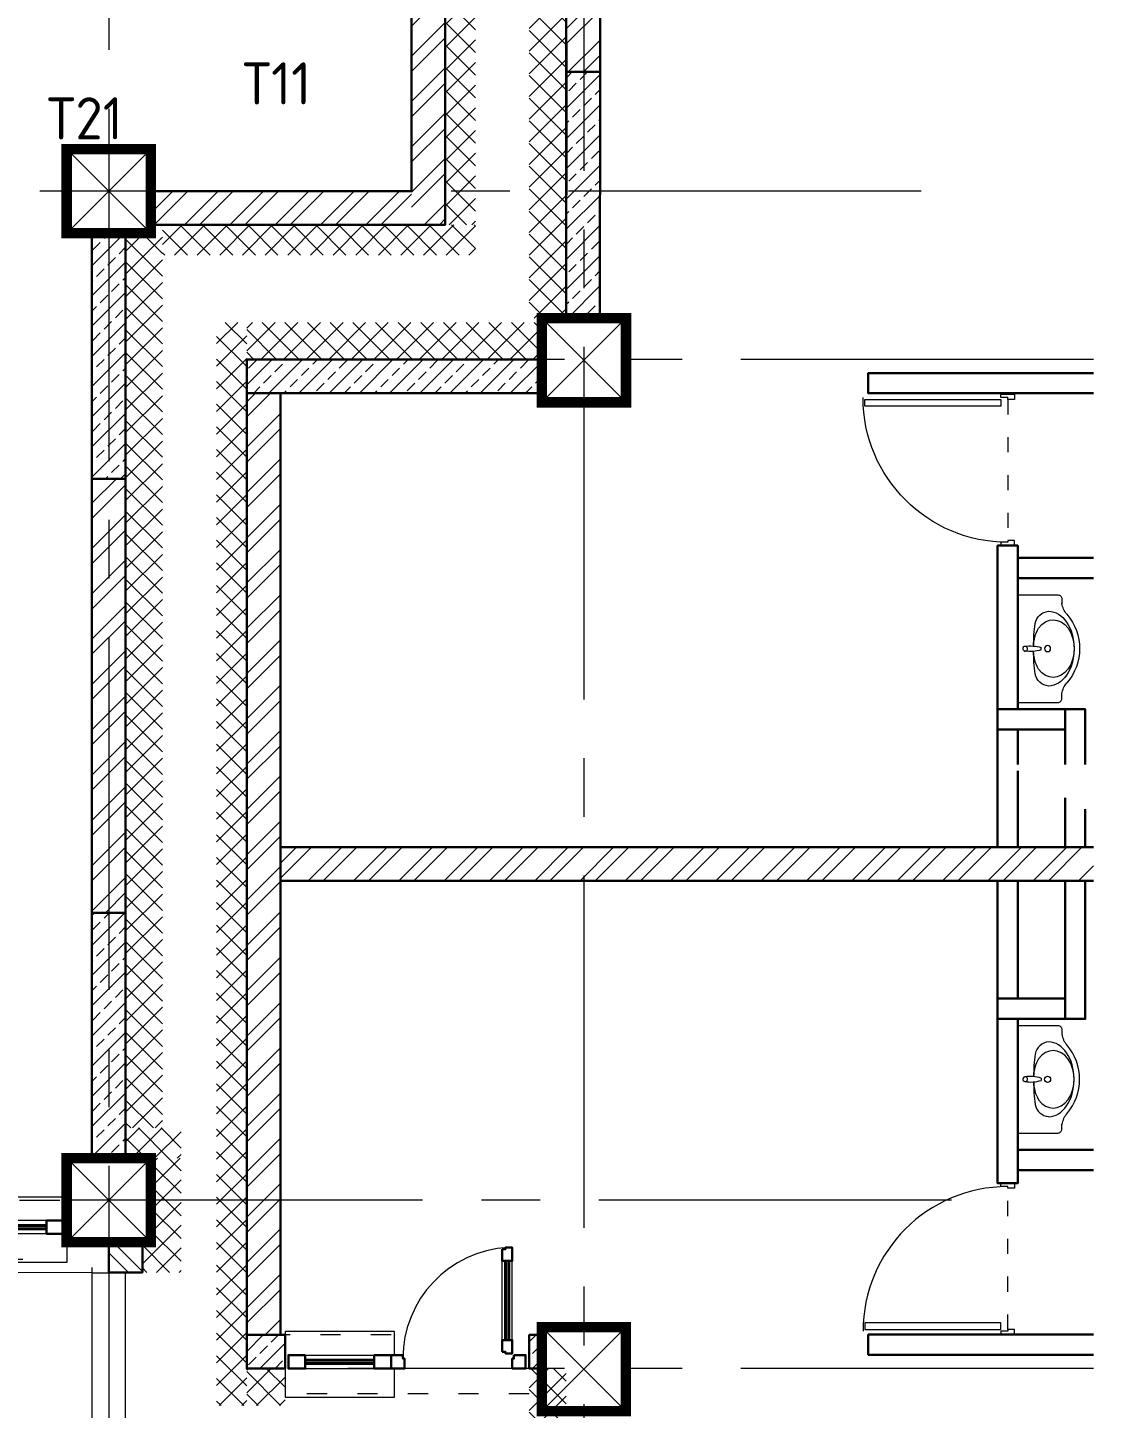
# Model space of a CAD drawing. Header units: millimetres. Extents: x -7566 to 51834, y -19356 to 38606.
# Drawn here: x 37919 to 44255, y -1240 to 6971 of the extents above; entities that cross this region are included whole.
import ezdxf

# ---------------------------------------------------------------- set-up
doc = ezdxf.new("R2010")
doc.units = ezdxf.units.MM
for name, pattern in [('ACAD_ISO03W100', [30, 12, -18]), ('CENTER2', [28.575, 19.05, -3.175, 3.175, -3.175]), ('STROT', [1.7, 0.5, -1.2])]:
    doc.linetypes.add(name, pattern=pattern)
for name, color, linetype, lineweight in [('++++обратка', 5, 'Continuous', 30), ('++ОВ Надписи', 7, 'Continuous', 20), ('SANTECHNIC', 144, 'Continuous', 9), ('STENA', 22, 'Continuous', 50), ('Колонна', 15, 'Continuous', 30), ('Колонны', 7, 'Continuous', 30), ('окна', 150, 'Continuous', 20), ('оси', 6, 'STROT', 9), ('РП-АР_Площадь', 3, 'Continuous', 30), ('стена', 7, 'Continuous', 53), ('СТЕНЫ', 250, 'Continuous', 35), ('штрих', 252, 'Continuous', 9)]:
    doc.layers.add(name, color=color, linetype=linetype, lineweight=lineweight)
doc.layers.add('DOORS', color=27, linetype='Continuous')
doc.layers.get('++++обратка').off()
doc.styles.add('GOST Common_I', font='', dxfattribs={"height": 200})
doc.styles.get('GOST Common_I').set_extended_font_data('GOST Common')
pattern_1 = [(135, (-764565.73, -133872.83), (-67.351921, -67.351921), []), (225, (-764565.73, -133872.83), (67.351921, -67.351921), [])]
pattern_2 = [(225, (4396.15, 495973.2), (67.351921, -67.351921), []), (315, (4396.15, 495973.2), (67.351921, 67.351921), [])]

# ---------------------------------------------------------------- blocks, each defined once
blk = doc.blocks.new('к')
at = {"lineweight": 0}
for p, q in [((6373750, -182890), (6374150, -183290)), ((6373750, -183290), (6374150, -182890))]:
    blk.add_line(p, q, dxfattribs=at)
at = {"color": 1, "lineweight": 30, "ltscale": 20}
blk.add_lwpolyline([(6373750, -182890), (6374150, -182890), (6374150, -183290), (6373750, -183290)], close=True, dxfattribs=at)
at = {"layer": 'Колонна', "color": 7, "ltscale": 100, "const_width": 50}
blk.add_lwpolyline([(6373750, -182890), (6374150, -182890), (6374150, -183290), (6373750, -183290)], close=True, dxfattribs=at)
blk = doc.blocks.new('Окв-0')
at = {"layer": 'DOORS', "color": 5, "lineweight": 9, "ltscale": 2}
blk.add_arc((1332064.4, -525220.4), 662, 273.15781, 359.93851, dxfattribs=at)
at = {"layer": 'окна', "color": 252, "lineweight": 9}
for p, q in [((1334156.3, -525161.2), (1332896.3, -525161.2)), ((1334156.3, -525241.2), (1332896.3, -525241.2)), ((1332076.3, -525331.2), (1332076.3, -525801.2)), ((1332136.3, -525331.2), (1332136.3, -525801.2))]:
    blk.add_line(p, q, dxfattribs=at)
at = {"layer": 'окна', "lineweight": 40}
for p, q in [((1334156.3, -525191.2), (1332896.3, -525191.2)), ((1334156.3, -525211.2), (1332896.3, -525211.2)), ((1332096.3, -525801.2), (1332096.3, -525331.2)), ((1332116.3, -525801.2), (1332116.3, -525331.2))]:
    blk.add_line(p, q, dxfattribs=at)
at = {"layer": 'окна', "color": 252, "lineweight": 30}
for points in [[(1332066.3, -525241.2), (1331996.3, -525241.2), (1331996.3, -525161.2), (1332076.3, -525161.2), (1332076.3, -525221.2), (1332066.3, -525221.2), (1332066.3, -525241.2)], [(1332726.3, -525241.2), (1332796.3, -525241.2), (1332796.3, -525161.2), (1332716.3, -525161.2), (1332716.3, -525221.2), (1332726.3, -525221.2), (1332726.3, -525241.2)], [(1332796.3, -525241.2), (1332896.3, -525241.2), (1332896.3, -525161.2), (1332796.3, -525161.2)], [(1334156.3, -525241.2), (1334256.3, -525241.2), (1334256.3, -525161.2), (1334156.3, -525161.2)], [(1332136.3, -525261.2), (1332136.3, -525331.2), (1332076.3, -525331.2), (1332076.3, -525251.2), (1332116.3, -525251.2), (1332116.3, -525261.2), (1332136.3, -525261.2)], [(1332136.3, -525871.2), (1332136.3, -525801.2), (1332076.3, -525801.2), (1332076.3, -525881.2), (1332116.3, -525881.2), (1332116.3, -525871.2), (1332136.3, -525871.2)]]:
    blk.add_lwpolyline(points, close=True, dxfattribs=at)
at = {"layer": 'СТЕНЫ', "linetype": 'ACAD_ISO03W100', "lineweight": 5, "ltscale": 20}
for p, q in [((1331976.3, -525011.2), (1334276.3, -525011.2)), ((1331976.3, -525011.2), (1331976.3, -525361.2)), ((1332796.3, -525011.2), (1332796.3, -525361.2)), ((1332796.3, -525361.2), (1334276.3, -525361.2))]:
    blk.add_line(p, q, dxfattribs=at)
at = {"layer": 'СТЕНЫ', "color": 251, "lineweight": 9, "ltscale": 20}
blk.add_lwpolyline([(1332776.3, -525241.2), (1332776.3, -525381.2), (1334276.3, -525381.2), (1334276.3, -524991.2), (1332776.3, -524991.2), (1332776.3, -525161.2)], dxfattribs=at)
blk = doc.blocks.new('рак')
at = {"layer": 'SANTECHNIC'}
for p, q in [((22957, 23389), (23756, 23389)), ((23365, 23214), (23347, 23214))]:
    blk.add_line(p, q, dxfattribs=at)
at = {"layer": 'SANTECHNIC', "ltscale": 300}
for points in [[(22957, 23389), (22957, 23090, 0.414214), (22987, 23060), (23022, 23060)], [(23756, 23389), (23756, 23090, -0.414214), (23726, 23060), (23691, 23060)]]:
    blk.add_lwpolyline(points, format="xyb", dxfattribs=at)
at = {"layer": 'SANTECHNIC'}
blk.add_circle((23356, 23167), 22.4, dxfattribs=at)
for centre, radius, start, end in [((23621, 23296), 285, 171.8879, 196.6505), ((23092, 23296), 285, 343.3495, 8.1121), ((23189, 23149), 111, 100.3778, 174.8236), ((23336, 22083), 1188, 89.9526, 98.0528), ((23344, 22986), 285, 91.4562, 119.3427), ((23369, 22986), 285, 60.6573, 88.5438), ((23377, 22083), 1188, 81.9472, 90.0474), ((23524, 23149), 111, 5.1764, 79.6222)]:
    blk.add_arc(centre, radius, start, end, dxfattribs=at)
at = {"layer": 'SANTECHNIC', "ltscale": 300}
for centre, radius, start, end in [((23004, 22919), 142, 47.1466, 83.0083), ((23356, 23322), 393, 229.4652, 310.5348), ((23708, 22919), 142, 96.9917, 132.8534)]:
    blk.add_arc(centre, radius, start, end, dxfattribs=at)
at = {"layer": 'SANTECHNIC'}
for centre, major_axis, ratio, start_param, end_param in [((23357, 23333), (-17.3, -4.8), 1, 5.497787, 11.780972), ((23356, 23125), (214, 0), 0.726596, 2.36393, 7.060848), ((23356, 23160), (278, 0), 0.683293, 3.14506, 6.279718)]:
    blk.add_ellipse(centre, major_axis=major_axis, ratio=ratio, start_param=start_param, end_param=end_param, dxfattribs=at)
blk = doc.blocks.new('Dv900')
at = {"color": 5, "linetype": 'ACAD_ISO03W100', "lineweight": 5, "ltscale": 7.5}
blk.add_line((30, 0), (870, 0), dxfattribs=at)
at = {"layer": 'DOORS', "lineweight": 20, "ltscale": 2}
for points in [[(30, 40), (70, 40), (70, 850), (30, 850)], [(20, 40), (0, 40), (0, -40), (30, -40), (30, 0), (20, 0), (20, 40)], [(880, 40), (900, 40), (900, -40), (870, -40), (870, 0), (880, 0), (880, 40)]]:
    blk.add_lwpolyline(points, close=True, dxfattribs=at)
at = {"layer": 'DOORS', "color": 5, "lineweight": 9, "ltscale": 2}
blk.add_arc((20, 0), 860, 0, 90, dxfattribs=at)
blk = doc.blocks.new('б6')
at = {"color": 7, "lineweight": 5, "ltscale": 2}
blk.add_lwpolyline([(745423.2, -82572.9), (744623.2, -82572.8), (744623.2, -82942.9)], dxfattribs=at)
at = {"layer": 'DOORS', "color": 5, "lineweight": 9, "ltscale": 2}
blk.add_arc((744711.2, -82802), 662, 273.15781, 359.93851, dxfattribs=at)
at = {"layer": 'окна', "color": 252, "lineweight": 9}
for p, q in [((745953.2, -82742.9), (745543.2, -82742.9)), ((745953.2, -82822.9), (745543.2, -82822.9)), ((744723.2, -82912.9), (744723.2, -83382.9)), ((744783.2, -82912.9), (744783.2, -83382.9))]:
    blk.add_line(p, q, dxfattribs=at)
at = {"layer": 'окна', "lineweight": 40}
for p, q in [((745953.2, -82772.9), (745543.2, -82772.9)), ((745953.2, -82792.9), (745543.2, -82792.9)), ((744743.2, -83382.9), (744743.2, -82912.9)), ((744763.2, -83382.9), (744763.2, -82912.9))]:
    blk.add_line(p, q, dxfattribs=at)
at = {"layer": 'окна', "color": 252, "lineweight": 30}
for points in [[(744713.2, -82822.9), (744643.2, -82822.9), (744643.2, -82742.9), (744723.2, -82742.9), (744723.2, -82802.9), (744713.2, -82802.9), (744713.2, -82822.9)], [(745373.2, -82822.9), (745443.2, -82822.9), (745443.2, -82742.9), (745363.2, -82742.9), (745363.2, -82802.9), (745373.2, -82802.9), (745373.2, -82822.9)], [(745543.2, -82822.9), (745443.2, -82822.9), (745443.2, -82742.9), (745543.2, -82742.9)], [(745953.2, -82822.9), (746053.2, -82822.9), (746053.2, -82742.9), (745953.2, -82742.9)], [(744783.2, -82842.9), (744783.2, -82912.9), (744723.2, -82912.9), (744723.2, -82832.9), (744763.2, -82832.9), (744763.2, -82842.9), (744783.2, -82842.9)], [(744783.2, -83452.9), (744783.2, -83382.9), (744723.2, -83382.9), (744723.2, -83462.9), (744763.2, -83462.9), (744763.2, -83452.9), (744783.2, -83452.9)]]:
    blk.add_lwpolyline(points, close=True, dxfattribs=at)
at = {"layer": 'СТЕНЫ', "linetype": 'ACAD_ISO03W100', "lineweight": 5, "ltscale": 10}
for p, q in [((744623.2, -82592.9), (746073.2, -82592.9)), ((745443.2, -82942.9), (746073.2, -82942.9))]:
    blk.add_line(p, q, dxfattribs=at)
at = {"layer": 'СТЕНЫ', "color": 251, "lineweight": 9, "ltscale": 20}
blk.add_lwpolyline([(745423.2, -82822.9), (745423.2, -82962.9), (746073.2, -82962.9), (746073.2, -82572.9), (745423.2, -82572.9), (745423.2, -82742.9)], dxfattribs=at)
blk = doc.blocks.new('89898989')
at = {"layer": 'STENA', "lineweight": 9, "true_color": 0x939598}
h = blk.add_hatch(dxfattribs=at)
h.set_pattern_fill('ANSI33', color=252, scale=20, angle=180)
h.set_pattern_definition([(225, (-1378036.77, 483964.03), (89.802561, -89.802561), []), (225, (-1378126.57, 483964.03), (89.802561, -89.802561), [63.5, -31.75])])
h.paths.add_polyline_path([(-691808.5, 574776.2), (-692008.5, 574776.2), (-692007.9, 576240.3), (-691807.9, 576240.3)])
h = blk.add_hatch(dxfattribs=at)
h.set_pattern_fill('ANSI33', color=252, scale=20, angle=180)
h.set_pattern_definition([(225, (-1419257.2, 490964.73), (89.802561, -89.802561), []), (225, (-1419347.01, 490964.73), (89.802561, -89.802561), [63.5, -31.75])])
h.paths.add_polyline_path([(-694828.4, 575281.4), (-694628.4, 575281.4), (-694628.4, 573821.4), (-694828.4, 573821.4)])
h = blk.add_hatch(dxfattribs=at)
h.set_pattern_fill('ANSI33', color=252, scale=20, angle=180)
h.set_pattern_definition([(225, (-1382432.39, 487904.84), (89.802561, -89.802561), []), (225, (-1382522.19, 487904.84), (89.802561, -89.802561), [63.5, -31.75])])
h.paths.add_polyline_path([(-693907.9, 574330.8), (-693907.9, 574530.8), (-692153.8, 574529.7), (-692153.8, 574329.7)])
h = blk.add_hatch(dxfattribs=at)
h.set_pattern_fill('ANSI33', color=252, scale=20, angle=180)
h.set_pattern_definition([(225, (-1419257.2, 495005.17), (89.802561, -89.802561), []), (225, (-1419347.01, 495005.17), (89.802561, -89.802561), [63.5, -31.75])])
h.paths.add_polyline_path([(-694828.4, 571241), (-694628.4, 571241), (-694628.4, 569781), (-694828.4, 569781)])
h = blk.add_hatch(dxfattribs=at)
h.set_pattern_fill('ANSI33', color=252, scale=20, angle=180)
h.set_pattern_definition([(225, (-1382432.4, 487904.85), (89.802561, -89.802561), []), (225, (-1382522.21, 487904.85), (89.802561, -89.802561), [63.5, -31.75])])
h.paths.add_polyline_path([(-693907.9, 568730.1), (-693907.9, 568530.1), (-693680.2, 568531.1), (-693680.2, 568731.1)])
h = blk.add_hatch(dxfattribs=at)
h.set_pattern_fill('ANSI33', color=252, scale=20, angle=180)
h.set_pattern_definition([(225, (-1380811.2, 487904.42), (89.802561, -89.802561), []), (225, (-1380901, 487904.42), (89.802561, -89.802561), [63.5, -31.75])])
h.paths.add_polyline_path([(-692229.1, 568729.7), (-692229.1, 568529.7), (-692154.4, 568530.2), (-692154.4, 568730.2)])
at = {"layer": 'стена', "lineweight": 9, "true_color": 0x939598}
h = blk.add_hatch(dxfattribs=at)
h.set_pattern_fill('ANSI32', color=252, scale=20)
h.set_pattern_definition([(45, (-2790206.98, 1178982.43), (-134.703842, 134.703842), []), (45, (-2790117.18, 1178982.43), (-134.703842, 134.703842), [])])
h.paths.add_polyline_path([(-692928.4, 575331.7), (-692728.4, 575331.7), (-692728.3, 581911.4), (-692928.3, 581911.4)])
h = blk.add_hatch(dxfattribs=at)
h.set_pattern_fill('ANSI32', color=252, scale=20)
h.set_pattern_definition([(45, (-2747086.43, 1163963.6), (-134.703842, 134.703842), []), (45, (-2746996.63, 1163963.6), (-134.703842, 134.703842), [])])
h.paths.add_polyline_path([(-691807.9, 576240.3), (-692007.9, 576240.3), (-692007.9, 578820.7), (-691807.9, 578820.7)])
h = blk.add_hatch(dxfattribs=at)
h.set_pattern_fill('ANSI32', color=252, scale=20)
h.set_pattern_definition([(45, (-1425857.13, 495104.38), (-134.70384, 134.70384), []), (45, (-1425767.33, 495104.38), (-134.70384, 134.70384), [])])
edge = h.paths.add_edge_path()
edge.add_line((-692928.3, 575531.7), (-692928.3, 575331.7))
edge.add_line((-692928.3, 575331.7), (-694478.4, 575331.5))
edge.add_line((-694478.4, 575331.5), (-694478.4, 575531.5))
edge.add_line((-694478.4, 575531.5), (-692928.3, 575531.8))
h = blk.add_hatch(dxfattribs=at)
h.set_pattern_fill('ANSI32', color=252, scale=20)
h.set_pattern_definition([(45, (-2748986.55, 1171981.73), (-134.703842, 134.703842), []), (45, (-2748896.75, 1171981.73), (-134.703842, 134.703842), [])])
h.paths.add_polyline_path([(-693708.2, 573680.4), (-693908.2, 573680.4), (-693908.3, 568730.2), (-693708.3, 568730.2)])
h.paths.add_polyline_path([(-693908.3, 573680.3), (-693708.3, 573680.3), (-693708.2, 574330.8), (-693908.2, 574330.8)])
h = blk.add_hatch(dxfattribs=at)
h.set_pattern_fill('ANSI32', color=252, scale=20)
h.set_pattern_definition([(45, (-2788306.87, 1170964.3), (-134.703842, 134.703842), []), (45, (-2788217.07, 1170964.3), (-134.703842, 134.703842), [])])
h.paths.add_polyline_path([(-694828.4, 573821.4), (-694628.4, 573821.4), (-694628.4, 571241), (-694828.4, 571241)])
h = blk.add_hatch(dxfattribs=at)
h.set_pattern_fill('ANSI32', color=252, scale=20)
h.set_pattern_definition([(45, (-1179107.92, 346845.71), (-134.70384, 134.70384), []), (45, (-1179018.12, 346845.71), (-134.70384, 134.70384), [])])
h.paths.add_polyline_path([(-688875.3, 571430.8), (-688875.3, 571630.8), (-693707.9, 571630.5), (-693707.9, 571430.5)])
h = blk.add_hatch(dxfattribs=at)
h.set_pattern_fill('ANSI32', color=252, scale=20, angle=90)
h.set_pattern_definition([(135, (-861512.74, -147318.72), (-134.70384, -134.70384), []), (135, (-861512.74, -147228.92), (-134.70384, -134.70384), [])])
h.paths.add_polyline_path([(-694728.4, 569282.3), (-694528.4, 569282.3), (-694528.1, 569101.5), (-694728.1, 569101.5)])
at = {"layer": 'штрих', "lineweight": 5, "ltscale": 20, "true_color": 0x939598}
h = blk.add_hatch(dxfattribs=at)
h.set_pattern_fill('ANSI37', color=252, scale=30, angle=90)
h.set_pattern_definition([(135, (-807686.2, -132692.11), (-67.351921, -67.351921), []), (225, (-807686.2, -132692.11), (67.351921, -67.351921), [])])
h.paths.add_polyline_path([(-692728.3, 575331.7), (-692728.3, 581909.8), (-692548.3, 581909.8), (-692548.3, 575331.7)])
h = blk.add_hatch(dxfattribs=at)
h.set_pattern_fill('ANSI37', color=252, scale=30, angle=90)
h.set_pattern_definition(pattern_1)
h.paths.add_polyline_path([(-692008.2, 580100.8), (-692228.3, 580100.8), (-692229.1, 574578.7), (-692229.1, 574776.2), (-692009.1, 574776.2)])
h = blk.add_hatch(dxfattribs=at)
h.set_pattern_fill('ANSI37', color=252, scale=30, angle=90)
h.set_pattern_definition([(135, (-805786.16, -126872.13), (-67.351921, -67.351921), []), (225, (-805786.16, -126872.13), (67.351921, -67.351921), [])])
edge = h.paths.add_edge_path()
edge.add_line((-694408.4, 575281.4), (-694628.4, 575281.4))
edge.add_line((-694628.4, 575281.4), (-694628.4, 569961))
edge.add_line((-694628.3, 569961), (-694528.3, 569961))
edge.add_line((-694528.3, 569961), (-694528.3, 569961.2))
edge.add_line((-694528.3, 569961.2), (-694408.3, 569960.7))
edge.add_line((-694408.3, 569960.7), (-694409.9, 575233.8))
h = blk.add_hatch(dxfattribs=at)
h.set_pattern_fill('ANSI37', color=252, scale=30)
h.set_pattern_definition([(45, (-1402433.76, 690289.34), (-67.351921, 67.351921), []), (135, (-1402433.76, 690289.34), (-67.351921, -67.351921), [])])
h.paths.add_polyline_path([(-694409.9, 575331.5), (-692548.3, 575331.5), (-692548.3, 575151.5), (-694409.9, 575151.5)])
h = blk.add_hatch(dxfattribs=at)
h.set_pattern_fill('ANSI37', color=252, scale=30, angle=90)
h.set_pattern_definition([(135, (-766465.77, -139692.81), (-67.351921, -67.351921), []), (225, (-766465.77, -139692.81), (67.351921, -67.351921), [])])
h.paths.add_polyline_path([(-693908, 574751.2), (-694088, 574751.2), (-694087.9, 568309.7), (-693908, 568309.7)])
h = blk.add_hatch(dxfattribs=at)
h.set_pattern_fill('ANSI37', color=252, scale=30, angle=180)
h.set_pattern_definition(pattern_2)
edge = h.paths.add_edge_path()
edge.add_line((-693908, 574751.1), (-693908, 574531.1))
edge.add_line((-693908, 574531.1), (-692266.6, 574529.9))
edge.add_line((-692155, 574528.9), (-692155, 574628.9))
edge.add_line((-692155, 574628.9), (-692158.2, 574630.2))
edge.add_line((-692158.2, 574630.2), (-692157.8, 574750.1))
edge.add_line((-692157.8, 574750.1), (-693885.6, 574750.9))
h = blk.add_hatch(dxfattribs=at)
h.set_pattern_fill('ANSI37', color=252, scale=30, angle=180)
h.set_pattern_definition([(225, (-19341.71, 514723.63), (67.351921, -67.351921), []), (315, (-19341.71, 514723.63), (67.351921, 67.351921), [])])
h.paths.add_polyline_path([(-694298.3, 569780.9), (-694298.3, 569960.9), (-694628.4, 569961), (-694628.4, 569781)])
h = blk.add_hatch(dxfattribs=at)
h.set_pattern_fill('ANSI37', color=252, scale=30, angle=90)
h.set_pattern_definition([(135, (-805936.16, -126542.74), (-67.351921, -67.351921), []), (225, (-805936.16, -126542.74), (67.351921, -67.351921), [])])
edge = h.paths.add_edge_path()
edge.add_line((-694528.1, 569101.5), (-694298.4, 569101.5))
edge.add_line((-694298.4, 569101.5), (-694298.3, 569718.5))
edge.add_line((-694298.3, 569780.9), (-694478.3, 569780.9))
edge.add_line((-694478.3, 569780.9), (-694478.3, 569281.4))
edge.add_line((-694478.3, 569281.4), (-694528.4, 569281.4))
edge.add_line((-694528.4, 569281.4), (-694528.1, 569101.5))
h = blk.add_hatch(dxfattribs=at)
h.set_pattern_fill('ANSI37', color=252, scale=30, angle=180)
h.set_pattern_definition(pattern_2)
edge = h.paths.add_edge_path()
edge.add_line((-693908, 568309.8), (-693908, 568529.8))
edge.add_line((-693908, 568529.8), (-693629.1, 568531.1))
edge.add_line((-693680.1, 568532), (-693680.1, 568432))
edge.add_line((-693680.1, 568432), (-693680.2, 568430.7))
edge.add_line((-693680.2, 568430.7), (-693679.8, 568310.7))
edge.add_line((-693679.8, 568310.7), (-693886.6, 568309.9))
h = blk.add_hatch(dxfattribs=at)
h.set_pattern_fill('ANSI37', color=252, scale=30, angle=90)
h.set_pattern_definition(pattern_1)
edge = h.paths.add_edge_path()
edge.add_line((-692229.1, 568531.1), (-692009.1, 568531.1))
edge.add_line((-692009.1, 568531.1), (-692007.9, 562160.6))
edge.add_line((-692006.7, 562128.9), (-692106.7, 562128.9))
edge.add_line((-692106.7, 562128.9), (-692108, 562130.4))
edge.add_line((-692108, 562130.4), (-692228, 562130))
edge.add_line((-692228, 562130), (-692229.1, 568531))
at = {"layer": 'STENA', "color": 252, "lineweight": 30, "true_color": 0x939598}
for points in [[(-691807.9, 576240.3), (-691808.5, 574776.2), (-692008.5, 574776.2), (-692007.9, 576240.3)], [(-694828.4, 573821.4), (-694828.4, 575281.4), (-694628.4, 575281.4), (-694628.4, 573821.4)], [(-692153.8, 574329.7), (-693907.9, 574330.8), (-693907.9, 574530.8), (-692153.8, 574529.7)], [(-694828.4, 569781), (-694828.4, 571241), (-694628.4, 571241), (-694628.4, 569781)], [(-693680.2, 568731.1), (-693907.9, 568730.1), (-693907.9, 568530.1), (-693680.2, 568531.1)], [(-692154.4, 568730.2), (-692229.1, 568729.7), (-692229.1, 568529.7), (-692154.4, 568530.2)]]:
    blk.add_lwpolyline(points, close=True, dxfattribs=at)
at = {"layer": 'Колонны', "color": 252, "lineweight": -2, "true_color": 0x939598}
blk.add_lwpolyline([(-694578.4, 575332.2), (-694578.4, 575332.2)], dxfattribs=at)
at = {"layer": 'оси', "color": 252, "linetype": 'CENTER2', "lineweight": 13, "ltscale": 110, "true_color": 0x939598}
for points in [[(-694728.4, 588594.9), (-694728.4, 566425.5)], [(-691904.4, 584034.9), (-691904.4, 560404.5)], [(-689899.5, 575531.4), (-737232.5, 575533)], [(-688875.3, 574530.3), (-693307.5, 574530.3)], [(-689719.5, 569531.4), (-737232.5, 569533)], [(-688875.3, 568530.7), (-693307.5, 568530.7)]]:
    blk.add_lwpolyline(points, dxfattribs=at)
at = {"layer": 'РП-АР_Площадь', "color": 252, "lineweight": 5, "ltscale": 20, "true_color": 0x939598}
blk.add_lwpolyline([(-694828.3, 569130.6), (-694828.4, 568181.6), (-695408.3, 568181.6), (-695408.3, 568131.6), (-697228.1, 568131.6), (-697228.1, 568181.6), (-700452, 568181.7), (-700452, 568131.5), (-700452, 568131.6), (-700452, 568181.6), (-701231.7, 568181.6), (-701231.7, 569102.4), (-694828.3, 569100.4)], dxfattribs=at)
blk.add_lwpolyline([(-694828.4, 568181.6), (-694628.4, 568181.6), (-694628.4, 569097.3), (-694828.4, 569097.3)], close=True, dxfattribs=at)
at = {"layer": 'стена', "color": 252, "lineweight": 30, "true_color": 0x939598}
for points in [[(-692928.4, 575332.5), (-692928.4, 575331.7), (-692728.4, 575331.7), (-692728.3, 581911.4), (-692928.3, 581911.4), (-692928.3, 581730.6)], [(-692928.3, 581530.6), (-692928.4, 575531.7)], [(-692009.1, 574776.2), (-692007.8, 578820.7)], [(-692007.9, 578820.7), (-691807.9, 578820.7), (-691807.9, 576240.3)], [(-692007.9, 576240.3), (-692007.9, 576240.3), (-692007.9, 576410.7)], [(-692928.3, 575331.7), (-694478.4, 575331.5), (-694478.4, 575531.5), (-692928.3, 575531.7)], [(-694628.4, 571241), (-694828.4, 571241), (-694828.4, 573821.4)], [(-694628.4, 573821.4), (-694628.5, 571241)]]:
    blk.add_lwpolyline(points, dxfattribs=at)
blk.add_lwpolyline([(-694528.4, 569282.3), (-694528.3, 569101.5), (-694728.3, 569101.5), (-694728.4, 569282.3)], close=True, dxfattribs=at)
at = {"layer": 'СТЕНЫ', "color": 252, "lineweight": 30, "true_color": 0x939598}
for points in [[(-688875.3, 574329.8), (-690213.5, 574329.8), (-690213.5, 574449.8), (-688875.3, 574449.8)], [(-688875.3, 573231), (-689324.9, 573231), (-689324.9, 573351), (-688875.3, 573351)], [(-689043.2, 572122.6), (-689043.2, 572450.6), (-688923.2, 572450.6), (-688923.2, 572122.7)], [(-689324.8, 572085.5), (-689324.8, 571630.6), (-689444.8, 571630.6), (-689444.8, 572330.6), (-689324.8, 572330.6), (-689324.8, 572122.4)], [(-688923.2, 571856.1), (-688923.2, 571630.6), (-689043.2, 571630.6), (-689043.2, 571924.7)], [(-688875.3, 571430.8), (-693707.9, 571430.5), (-693707.9, 571630.5), (-688875.3, 571630.8)], [(-688875.3, 569830.3), (-689324.9, 569830.3), (-689324.9, 569710.3), (-688875.3, 569710.3)], [(-688875.3, 568732.1), (-690213.5, 568732.1), (-690213.5, 568612.1), (-688875.3, 568612.1)]]:
    blk.add_lwpolyline(points, dxfattribs=at)
for points in [[(-693707.8, 574330.7), (-693907.8, 574330.7), (-693908.3, 568730.2), (-693708.3, 568730.2)], [(-689444.8, 572450.6), (-689444.7, 573423.7), (-689324.7, 573423.7), (-689324.8, 572450.6)], [(-689444.8, 572330.6), (-689444.8, 572450.6), (-689043.2, 572450.6), (-689043.2, 572330.6)], [(-689444.8, 571429.7), (-689444.8, 570729.7), (-689324.8, 570729.7), (-689324.8, 571429.7)], [(-689043.2, 571429.7), (-689043.2, 570609.7), (-688923.2, 570609.7), (-688923.2, 571429.7)], [(-689444.8, 570729.7), (-689444.8, 570609.7), (-689043.2, 570609.7), (-689043.2, 570729.7)], [(-689444.8, 570609.7), (-689444.9, 569632.1), (-689324.9, 569632.1), (-689324.8, 570609.7)]]:
    blk.add_lwpolyline(points, close=True, dxfattribs=at)
at = {"color": 252, "lineweight": 5, "true_color": 0x939598, "yscale": 0.7999999998137355, "zscale": 0.7999999998137355}
for p, xscale, rotation in [((-670614, 591496.1), -0.7999999998137355, 90), ((-670614, 551565.2), 0.7999999998137355, 90.00000000000001)]:
    blk.add_blockref('рак', p, dxfattribs=dict(at, xscale=xscale, rotation=rotation))
at = {"color": 252, "true_color": 0x939598, "xscale": -1, "rotation": 180}
blk.add_blockref('Окв-0', (-2029254.7, 44169.8), dxfattribs=at)
at = {"color": 252, "lineweight": 30, "true_color": 0x939598, "rotation": 180}
blk.add_blockref('б6', (52393, 485786.8), dxfattribs=at)
at = {"layer": 'DOORS', "color": 252, "true_color": 0x939598, "xscale": -1, "rotation": 90}
blk.add_blockref('Dv900', (-689384.7, 574323.7), dxfattribs=at)
at = {"layer": 'DOORS', "color": 252, "true_color": 0x939598, "rotation": 90.00000000000001}
blk.add_blockref('Dv900', (-689384.7, 568732.1), dxfattribs=at)
at = {"layer": 'Колонны', "color": 252, "lineweight": -2, "true_color": 0x939598, "xscale": 1.25, "yscale": 1.25, "zscale": 1.25, "rotation": 270}
for p in [(-465865.9, 8542968.9), (-463041.3, 8541963.7), (-465865.9, 8536968.9), (-463041.9, 8535964.1)]:
    blk.add_blockref('к', p, dxfattribs=at)

msp = doc.modelspace()

# ---------------------------------------------------------------- block references
at = {"layer": '++++обратка'}
msp.add_blockref('89898989', (733129.8, -569532.9), dxfattribs=at)

# ---------------------------------------------------------------- texts
at = {"layer": '++ОВ Надписи', "ltscale": 5, "char_height": 250, "width": 2075.748, "attachment_point": 8, "line_spacing_factor": 1.022761, "style": 'GOST Common_I'}
for s, insert in [('Т11', (39401.2, 6514.7)), ('Т21', (38259.3, 6306.8))]:
    msp.add_mtext(s, dxfattribs=dict(at, insert=insert))

doc.saveas('drawing.dxf')
